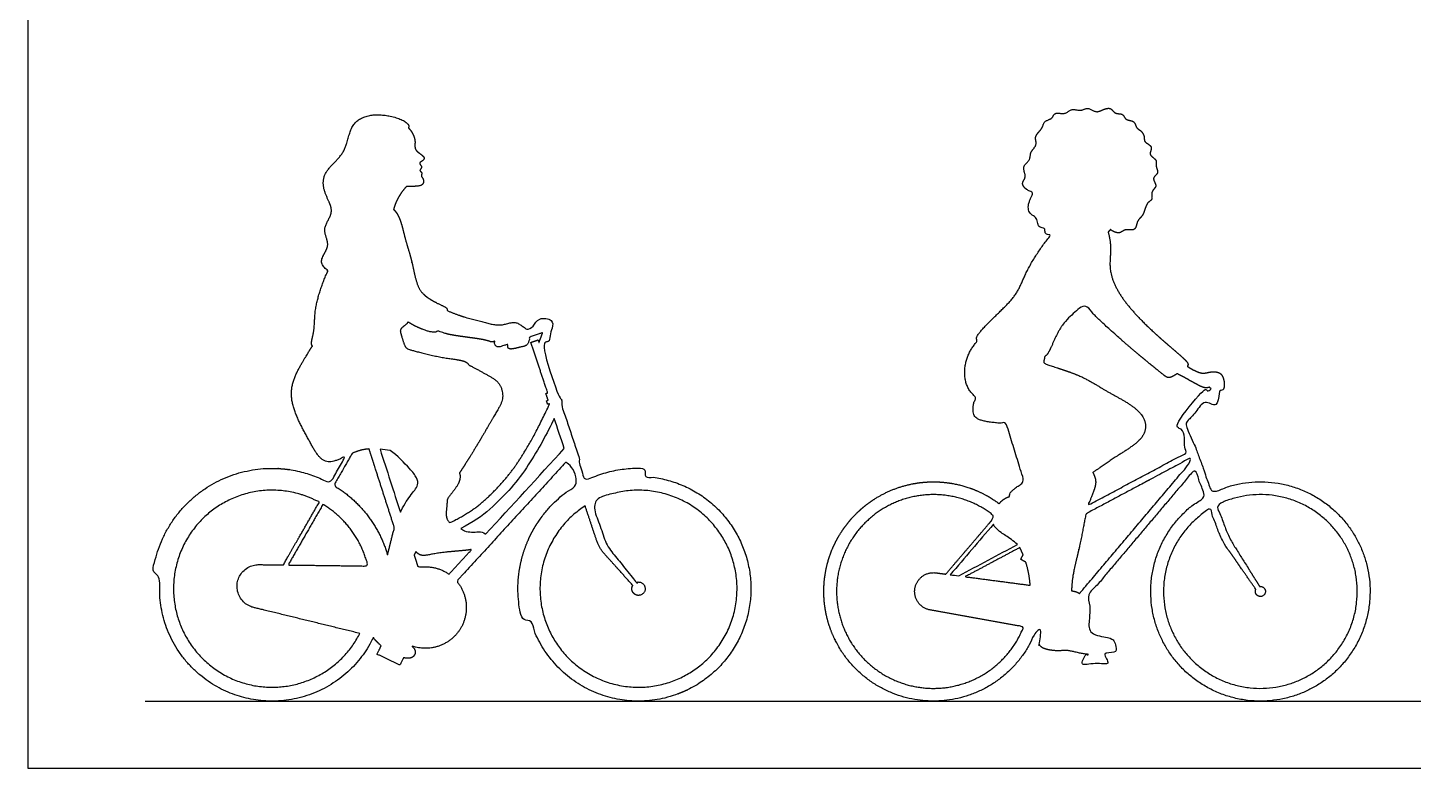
# Model space of a CAD drawing. Header units: millimetres. Extents: x 122.9 to 141.7, y 0.8 to 10.9.
# Drawn here: x 122.893 to 127.084, y 6.336 to 8.576 of the extents above; entities that cross this region are included whole.
import ezdxf

# ---------------------------------------------------------------- set-up
doc = ezdxf.new("R2010")
doc.units = ezdxf.units.MM
for name, color, linetype, true_color in [('AG-DIAGRAM', 7, 'Continuous', 0xfecc66), ('AG-OUTLINE', 7, 'Continuous', 0x8000ff), ('X-VPRT', 6, 'Continuous', 0xff00ff)]:
    doc.layers.add(name, color=color, linetype=linetype, true_color=true_color)

msp = doc.modelspace()

# ---------------------------------------------------------------- linework, layer by layer
at = {"layer": 'AG-DIAGRAM'}
msp.add_lwpolyline([(123.249, 6.5388), (130.9198, 6.5388)], dxfattribs=at)
at = {"layer": 'AG-OUTLINE'}
for points, weights, degree, knots in [([(124.0448, 8.2731), (124.0488, 8.2794), (124.0329, 8.3001), (123.9397, 8.3226), (123.8644, 8.2876), (123.8616, 8.1947), (123.7808, 8.1403), (123.7895, 8.0714), (123.8257, 8.0188), (123.7782, 7.9673), (123.8144, 7.9165), (123.7692, 7.8703), (123.7926, 7.8482), (123.8015, 7.8406), (123.8007, 7.8388), (123.7843, 7.8025), (123.7579, 7.7247), (123.7631, 7.6599), (123.7484, 7.6197), (123.7545, 7.6133), (123.7547, 7.6131), (123.7454, 7.5999), (123.7295, 7.5715), (123.6654, 7.4676), (123.7412, 7.336), (123.7863, 7.2468), (123.8345, 7.2695), (123.8547, 7.2792), (123.8391, 7.252), (123.8236, 7.2249), (123.808, 7.1978), (123.6994, 7.2576), (123.5754, 7.2592), (123.4652, 7.2022), (123.3551, 7.1452), (123.2848, 7.0431), (123.2708, 6.9199), (123.2787, 6.919), (123.2867, 6.9181), (123.2946, 6.9172), (123.275, 6.7449), (123.3712, 6.6006), (123.5377, 6.5523), (123.7042, 6.504), (123.8627, 6.5744), (123.9384, 6.7304), (123.9463, 6.722), (123.9542, 6.7138), (123.9624, 6.7063), (123.9584, 6.6977), (123.9543, 6.6891), (123.9502, 6.6806), (123.9733, 6.6696), (123.9964, 6.6587), (124.0194, 6.6477), (124.023, 6.6552), (124.0265, 6.6626), (124.03, 6.67), (124.0324, 6.6695), (124.0451, 6.6672), (124.0609, 6.67), (124.0695, 6.6903), (124.0596, 6.7011), (124.0555, 6.7051), (124.0595, 6.7041), (124.0635, 6.7031), (124.0675, 6.7021), (124.1212, 6.689), (124.1724, 6.7099), (124.2016, 6.757), (124.2307, 6.804), (124.2267, 6.8592), (124.191, 6.9015), (124.3032, 7.024), (124.4155, 7.1464), (124.5277, 7.2689), (124.5286, 7.2662), (124.5295, 7.2634), (124.5304, 7.2607), (124.5287, 7.2601), (124.527, 7.2595), (124.5253, 7.259), (124.5265, 7.2554), (124.5277, 7.2518), (124.5289, 7.2482), (124.5322, 7.2493), (124.5354, 7.2504), (124.5387, 7.2515), (124.5451, 7.2324), (124.5514, 7.2133), (124.5578, 7.1942), (124.4094, 7.1081), (124.3441, 6.9494), (124.3889, 6.7837), (124.3968, 6.7858), (124.4048, 6.788), (124.4127, 6.7901), (124.447, 6.6635), (124.5423, 6.5733), (124.6707, 6.5462), (124.7991, 6.5191), (124.9227, 6.5631), (125.0052, 6.6651), (125.0877, 6.7671), (125.1048, 6.8972), (125.0515, 7.0171), (124.9981, 7.137), (124.89, 7.2113), (124.759, 7.2183), (124.7594, 7.2265), (124.7598, 7.2348), (124.7603, 7.243), (124.6973, 7.2464), (124.6356, 7.2336), (124.5791, 7.2057), (124.5732, 7.2235), (124.5673, 7.2413), (124.5614, 7.2591), (124.5647, 7.2601), (124.5679, 7.2612), (124.5712, 7.2623), (124.57, 7.2659), (124.5688, 7.2695), (124.5677, 7.273), (124.5659, 7.2725), (124.5642, 7.2719), (124.5625, 7.2713), (124.5428, 7.3306), (124.5231, 7.3898), (124.5034, 7.449), (124.5051, 7.4496), (124.5068, 7.4502), (124.5085, 7.4507), (124.5073, 7.4543), (124.5061, 7.4579), (124.5049, 7.4614), (124.5033, 7.4609), (124.5016, 7.4604), (124.5, 7.4598), (124.4977, 7.4666), (124.4955, 7.4734), (124.4932, 7.4802), (124.4914, 7.4796), (124.4896, 7.479), (124.4878, 7.4784), (124.4754, 7.5155), (124.4631, 7.5526), (124.4507, 7.5897), (124.4527, 7.5911), (124.4541, 7.593), (124.455, 7.5952), (124.4638, 7.6173), (124.4696, 7.6321), (124.4722, 7.6395), (124.4742, 7.6452), (124.4756, 7.6527), (124.4741, 7.66), (124.4737, 7.6614), (124.477, 7.664), (124.4792, 7.6668), (124.4803, 7.6696), (124.4811, 7.6716), (124.4812, 7.6736), (124.4808, 7.6755), (124.4799, 7.6792), (124.4789, 7.683), (124.478, 7.6868), (124.4764, 7.6935), (124.468, 7.6972), (124.4564, 7.6969), (124.4402, 7.6965), (124.4261, 7.6893), (124.4224, 7.6795), (124.4215, 7.6773), (124.4214, 7.6751), (124.422, 7.6731), (124.4223, 7.6721), (124.4225, 7.6711), (124.4227, 7.6702), (124.4171, 7.6682), (124.4107, 7.666), (124.4035, 7.6634), (124.3993, 7.6667), (124.3859, 7.6752), (124.3677, 7.6891), (124.334, 7.6767), (124.3064, 7.6758), (124.2688, 7.687), (124.218, 7.6982), (124.1808, 7.7123), (124.1623, 7.7203), (124.1624, 7.7211), (124.1629, 7.7281), (124.1465, 7.7355), (124.0917, 7.7622), (124.0682, 7.8), (124.056, 7.8726), (124.0325, 7.9409), (124.0206, 8.0031), (124.003, 8.0235), (124.0001, 8.0263), (124.003, 8.0372), (124.0105, 8.0586), (124.0284, 8.0843), (124.0391, 8.0955), (124.0441, 8.0954), (124.0626, 8.096), (124.092, 8.0964), (124.0911, 8.1194), (124.082, 8.1264), (124.088, 8.1386), (124.0759, 8.1432), (124.0881, 8.153), (124.0807, 8.1614), (124.0776, 8.1688), (124.0894, 8.173), (124.0942, 8.1818), (124.0874, 8.1895), (124.0773, 8.197), (124.0669, 8.2045), (124.0636, 8.2181), (124.0661, 8.232), (124.0604, 8.2529), (124.051, 8.2669), (124.0453, 8.2726), (124.0448, 8.2731)], [1, 1, 1, 1, 1, 1, 1, 1, 1, 1, 1, 1, 1, 1, 1, 1, 1, 1, 1, 1, 1, 1, 1, 1, 1, 1, 1, 1, 1, 1, 1, 0.921488697727, 0.921488697727, 1, 0.921488697727, 0.921488697727, 1, 1, 1, 1, 0.842926070518, 0.842926070518, 1, 0.842926070518, 0.842926070518, 1, 1, 1, 1, 1, 1, 1, 1, 1, 1, 1, 1, 1, 1, 1, 1, 1, 1, 1, 1, 1, 1, 0.872789130945, 0.872789130945, 1, 0.872789130945, 0.872789130945, 1, 1, 1, 1, 1, 1, 1, 1, 1, 1, 1, 1, 1, 1, 1, 1, 1, 1, 1, 0.862266771333, 0.862266771333, 1, 1, 1, 1, 0.901891646201, 0.901891646201, 1, 0.901891646201, 0.901891646201, 1, 0.901891646201, 0.901891646201, 1, 0.901891646201, 0.901891646201, 1, 1, 1, 1, 0.978213656905, 0.978213656905, 1, 1, 1, 1, 1, 1, 1, 1, 1, 1, 1, 1, 1, 1, 1, 1, 1, 1, 1, 1, 1, 1, 1, 1, 1, 1, 1, 1, 1, 1, 1, 1, 1, 1, 1.02180852395, 1.07448687358, 1.15803504888, 1.15803504888, 1.15803504888, 1.15803504888, 1.15803504888, 1.15803504888, 1.15803504888, 1.15803504888, 1.18715697522, 1.24462216382, 1.33043061466, 1.26780018099, 1.22026917722, 1.18783760334, 1.18783760334, 1.18783760334, 1.18783760334, 1.08563707492, 1.13313445959, 1.33032975734, 1.0705667142, 1.0705667142, 1.33032975734, 1.2622891624, 1.21207066604, 1.17967426824, 1.17967426824, 1.17967426824, 1.17967426824, 1.17967426824, 1.17967426824, 1.17967426824, 1.17967426824, 1.17967426824, 1.17967426824, 1.17967426824, 1.17967426824, 1.17967426824, 1.17967426824, 1.17967426824, 1.17967426824, 1.17967426824, 1.17967426824, 1.17967426824, 1.17967426824, 1.17967426824, 1.17967426824, 1.17967426824, 1.17967426824, 1.17967426824, 1.17967426824, 1.17967426824, 1.17967426824, 1.17967426824, 1.17967426824, 1.17967426824, 1.17967426824, 1.17967426824, 1.17967426824, 1.17967426824, 1.17967426824, 1.17967426824, 1.17967426824, 1.17967426824, 1.17967426824, 1.17967426824, 1.17967426824, 1.17967426824, 1.17967426824, 1.17967426824, 1.17967426824, 1.17967426824, 1.17967426824, 1.17967426824, 1.17967426824, 1.17967426824], 3, [-4.11391, -4.11391, -4.11391, -4.11391, -3.909076, -3.46421, -3.034188, -2.569923, -2.110335, -1.727019, -1.356668, -0.989212, -0.639673, -0.291453, 0, 0, 0, 0.02793, 0.559913, 0.970502, 1.284154, 1.293567, 1.293567, 1.293567, 1.636381, 2.146042, 2.748574, 3.212166, 3.511182, 3.511182, 3.511182, 3.731093, 3.731093, 3.731093, 4.537696, 4.537696, 4.537696, 5.344298, 5.344298, 5.344298, 5.402365, 5.402365, 5.402365, 6.555313, 6.555313, 6.555313, 7.708261, 7.708261, 7.708261, 7.884374, 7.884374, 7.884374, 7.953318, 7.953318, 7.953318, 8.138618, 8.138618, 8.138618, 8.198254, 8.198254, 8.198254, 8.249233, 8.485536, 8.729211, 8.854318, 8.854318, 8.854318, 8.883955, 8.883955, 8.883955, 9.258749, 9.258749, 9.258749, 9.633543, 9.633543, 9.633543, 10.839348, 10.839348, 10.839348, 10.860387, 10.860387, 10.860387, 10.866924, 10.866924, 10.866924, 10.894246, 10.894246, 10.894246, 10.906803, 10.906803, 10.906803, 11.052886, 11.052886, 11.052886, 12.129428, 12.129428, 12.129428, 12.189234, 12.189234, 12.189234, 13.093014, 13.093014, 13.093014, 13.996794, 13.996794, 13.996794, 14.900573, 14.900573, 14.900573, 15.804353, 15.804353, 15.804353, 15.86416, 15.86416, 15.86416, 16.285871, 16.285871, 16.285871, 16.421961, 16.421961, 16.421961, 16.434518, 16.434518, 16.434518, 16.46184, 16.46184, 16.46184, 16.468378, 16.468378, 16.468378, 16.921492, 16.921492, 16.921492, 16.92803, 16.92803, 16.92803, 16.955352, 16.955352, 16.955352, 16.961655, 16.961655, 16.961655, 16.988977, 16.988977, 16.988977, 16.998012, 16.998012, 16.998012, 17.017921, 17.017921, 17.017921, 17.03526, 17.03526, 17.03526, 17.142812, 17.142812, 17.142812, 17.186434, 17.19679, 17.19679, 17.19679, 17.216726, 17.216726, 17.216726, 17.231277, 17.231277, 17.231277, 17.259388, 17.259388, 17.259388, 17.305207, 17.305207, 17.305207, 17.365563, 17.365563, 17.365563, 17.381372, 17.381372, 17.381372, 17.388612, 17.388612, 17.388612, 17.433144, 17.433144, 17.433144, 17.602306, 17.844984, 18.12703, 18.385846, 18.688637, 19.045618, 19.428017, 19.428017, 19.428017, 19.453165, 19.665096, 20.046272, 20.372811, 20.786699, 21.21654, 21.651593, 21.72735, 21.72735, 21.72735, 22.012694, 22.347507, 22.347507, 22.347507, 22.462655, 22.747926, 22.944871, 23.102631, 23.260199, 23.397583, 23.556333, 23.708285, 23.829847, 23.991092, 24.134225, 24.280761, 24.458086, 24.632091, 24.808095, 24.991722, 25.218137, 25.455805, 25.480229, 25.480229, 25.480229, 25.480229]), ([(126.1682, 7.9654), (126.1757, 7.9592), (126.1976, 7.9502), (126.21, 7.9688), (126.2463, 7.9584), (126.2475, 7.9939), (126.2694, 8.0062), (126.2764, 8.0484), (126.2984, 8.0545), (126.2888, 8.0812), (126.3122, 8.0954), (126.2964, 8.1158), (126.3009, 8.1269), (126.3158, 8.1369), (126.3033, 8.1579), (126.3117, 8.177), (126.2802, 8.1907), (126.3007, 8.2176), (126.2679, 8.2292), (126.2731, 8.2455), (126.262, 8.2652), (126.2456, 8.2709), (126.2425, 8.2963), (126.2118, 8.2946), (126.2084, 8.3178), (126.1805, 8.3134), (126.1699, 8.3373), (126.1422, 8.3265), (126.1238, 8.3176), (126.0988, 8.338), (126.0812, 8.3215), (126.0488, 8.3338), (126.033, 8.3112), (125.9978, 8.3226), (125.9942, 8.2988), (125.966, 8.2953), (125.9649, 8.2709), (125.9353, 8.2476), (125.9496, 8.2211), (125.9233, 8.2001), (125.9282, 8.1741), (125.8974, 8.1563), (125.9177, 8.1242), (125.8947, 8.1043), (125.9187, 8.0812), (125.9392, 8.0786), (125.9182, 8.0473), (125.9192, 8.013), (125.9494, 8.002), (125.9472, 7.97), (125.9736, 7.9714), (125.9672, 7.9509), (125.9828, 7.9487), (125.9887, 7.9492), (125.9861, 7.9461), (125.9593, 7.9132), (125.9137, 7.8437), (125.8884, 7.7704), (125.8353, 7.7181), (125.7716, 7.6568), (125.761, 7.6359), (125.7647, 7.6287), (125.7655, 7.6275), (125.7498, 7.6102), (125.725, 7.5689), (125.7259, 7.4952), (125.7518, 7.4659), (125.7622, 7.4576), (125.754, 7.4447), (125.7494, 7.4113), (125.7666, 7.3855), (125.821, 7.38), (125.8498, 7.3791), (125.8531, 7.3791), (125.8712, 7.3203), (125.8892, 7.2614), (125.9073, 7.2026), (125.8893, 7.1889), (125.8636, 7.1734), (125.8626, 7.1609), (125.8636, 7.158), (125.8535, 7.1541), (125.8434, 7.15), (125.8334, 7.1377), (125.832, 7.1359), (125.7134, 7.2248), (125.5652, 7.2274), (125.4436, 7.1427), (125.3219, 7.058), (125.2729, 6.9182), (125.3151, 6.7761), (125.3573, 6.634), (125.4747, 6.5436), (125.6228, 6.539), (125.771, 6.5344), (125.8937, 6.6174), (125.9446, 6.7566), (125.9488, 6.7559), (125.953, 6.7551), (125.9572, 6.7544), (125.9509, 6.7328), (125.9495, 6.7181), (125.957, 6.702), (125.9669, 6.6965), (125.9985, 6.691), (126.0115, 6.6903), (126.032, 6.6932), (126.0465, 6.6914), (126.078, 6.6831), (126.0906, 6.681), (126.1031, 6.6802), (126.1033, 6.6799), (126.1034, 6.6797), (126.1036, 6.6794), (126.0967, 6.6792), (126.0897, 6.6789), (126.0828, 6.6787), (126.0831, 6.6696), (126.0834, 6.6604), (126.0837, 6.6513), (126.1093, 6.6521), (126.1349, 6.6529), (126.1605, 6.6538), (126.1602, 6.6629), (126.1599, 6.6721), (126.1596, 6.6812), (126.1565, 6.6812), (126.1533, 6.6811), (126.1501, 6.681), (126.1549, 6.6813), (126.1593, 6.6816), (126.1739, 6.6825), (126.1804, 6.6857), (126.1849, 6.6973), (126.1853, 6.7036), (126.1823, 6.717), (126.1792, 6.722), (126.1696, 6.7286), (126.16, 6.7313), (126.1312, 6.7351), (126.1124, 6.744), (126.0891, 6.7599), (126.0991, 6.77), (126.1055, 6.7826), (126.1076, 6.7965), (126.1104, 6.8145), (126.106, 6.8321), (126.0951, 6.8466), (126.0945, 6.8474), (126.0939, 6.8482), (126.0932, 6.849), (126.203, 6.979), (126.3128, 7.1089), (126.4225, 7.2389), (126.4244, 7.2339), (126.4263, 7.2288), (126.4282, 7.2238), (126.4272, 7.2234), (126.4261, 7.223), (126.4251, 7.2226), (126.426, 7.2203), (126.4268, 7.218), (126.4277, 7.2157), (126.4293, 7.2163), (126.4308, 7.2169), (126.4324, 7.2175), (126.44, 7.1974), (126.4476, 7.1773), (126.4553, 7.1572), (126.2897, 7.0609), (126.239, 6.8762), (126.3323, 6.7089), (126.4257, 6.5416), (126.6095, 6.4877), (126.7785, 6.578), (126.9474, 6.6684), (127.0045, 6.8513), (126.9171, 7.0218), (126.8298, 7.1923), (126.6479, 7.2526), (126.4759, 7.1683), (126.4687, 7.1874), (126.4614, 7.2066), (126.4541, 7.2258), (126.4556, 7.2263), (126.4572, 7.2269), (126.4588, 7.2275), (126.4579, 7.2298), (126.457, 7.2321), (126.4561, 7.2344), (126.4551, 7.234), (126.454, 7.2336), (126.453, 7.2332), (126.4425, 7.2609), (126.4319, 7.2886), (126.4214, 7.3163), (126.4225, 7.3167), (126.4235, 7.3171), (126.4246, 7.3175), (126.4237, 7.3198), (126.4228, 7.3221), (126.4219, 7.3244), (126.4207, 7.324), (126.4194, 7.3235), (126.4181, 7.323), (126.4167, 7.3268), (126.4153, 7.3306), (126.4138, 7.3343), (126.4123, 7.3337), (126.4107, 7.3332), (126.4092, 7.3326), (126.408, 7.3357), (126.405, 7.3461), (126.4004, 7.3638), (126.396, 7.3755), (126.4006, 7.3881), (126.4143, 7.4018), (126.4295, 7.4168), (126.4446, 7.4319), (126.4597, 7.447), (126.4602, 7.4466), (126.4627, 7.4444), (126.4658, 7.4418), (126.4685, 7.44), (126.4696, 7.4392), (126.4721, 7.4374), (126.4769, 7.4357), (126.4828, 7.4348), (126.4898, 7.4363), (126.4953, 7.4411), (126.4984, 7.447), (126.4988, 7.4509), (126.4988, 7.4526), (126.4989, 7.4557), (126.4982, 7.4634), (126.4969, 7.4722), (126.496, 7.478), (126.4958, 7.4792), (126.4986, 7.4784), (126.5061, 7.4775), (126.5135, 7.4851), (126.5127, 7.5117), (126.502, 7.5347), (126.4711, 7.5362), (126.4484, 7.528), (126.4252, 7.5375), (126.4086, 7.5461), (126.4009, 7.5517), (126.4019, 7.553), (126.405, 7.5587), (126.3929, 7.5739), (126.3409, 7.6174), (126.2626, 7.6869), (126.1909, 7.7695), (126.1615, 7.8459), (126.1716, 7.9023), (126.1662, 7.9419), (126.1613, 7.9574), (126.1637, 7.9599), (126.166, 7.9626), (126.1682, 7.9654)], [1, 1, 1, 1, 1, 1, 1, 1, 1, 1, 1, 1, 1, 1, 1, 1, 1, 1, 1, 1, 1, 1, 1, 1, 1, 1, 1, 1, 1, 1, 1, 1, 1, 1, 1, 1, 1, 1, 1, 1, 1, 1, 1, 1, 1, 1, 1, 1, 1, 1, 1, 1, 1, 1, 1, 1, 1, 1, 1, 1, 1, 1, 1, 1, 1, 1, 1, 1, 1, 1, 1, 1, 1, 1, 1, 1, 1, 1, 1, 1, 1, 1, 1, 1, 1, 0.873716234823, 0.873716234823, 1, 0.873716234823, 0.873716234823, 1, 0.873716234823, 0.873716234823, 1, 0.873716234823, 0.873716234823, 1, 1, 1, 1, 1, 1, 1, 1, 1, 1, 1, 1, 1, 1, 1, 1, 1, 1, 1, 1, 1, 1, 1, 1, 1, 1, 1, 1, 1, 1, 1, 1, 1, 1, 1, 1, 1, 1, 1, 1, 1, 1, 1, 1, 1, 1, 0.976011060542, 0.985090798432, 1.02723921367, 0.973518017374, 0.973518017374, 1.02723921367, 1.02408159369, 1.02110957203, 1.0183231487, 1.0183231487, 1.0183231487, 1.0183231487, 1.0183231487, 1.0183231487, 1.0183231487, 1.0183231487, 1.0183231487, 1.0183231487, 1.0183231487, 1.0183231487, 1.0183231487, 1.0183231487, 1.0183231487, 1.0183231487, 1.0183231487, 1.0183231487, 1.0183231487, 0.823702742571, 0.823702742571, 1.0183231487, 0.823702742571, 0.823702742571, 1.0183231487, 0.823702742571, 0.823702742571, 1.0183231487, 0.823702742571, 0.823702742571, 1.0183231487, 1.0183231487, 1.0183231487, 1.0183231487, 1.0183231487, 1.0183231487, 1.0183231487, 1.0183231487, 1.0183231487, 1.0183231487, 1.0183231487, 1.0183231487, 1.0183231487, 1.0183231487, 1.0183231487, 1.0183231487, 1.0183231487, 1.0183231487, 1.0183231487, 1.0183231487, 1.0183231487, 1.0183231487, 1.0183231487, 1.0183231487, 1.0183231487, 1.0183231487, 1.0183231487, 1.0183231487, 1.0183231487, 1.0183231487, 1.0183231487, 1.0183231487, 1.0183231487, 1.0183231487, 1.0183231487, 1.0183231487, 1.0183231487, 1.0183231487, 1.0183231487, 1.0183231487, 1.0183231487, 1.0183231487, 1.0183231487, 1.0183231487, 1.0183231487, 1.0183231487, 1.0183231487, 1.0183231487, 1.0183231487, 1.0183231487, 1.0183231487, 1.0183231487, 1.0183231487, 1.0183231487, 1.0183231487, 1.0183231487, 1.0183231487, 1.0183231487, 1.0183231487, 1.0183231487, 1.0183231487, 1.0183231487, 1.0183231487, 1.0183231487, 1.0183231487, 1.0183231487, 1.0183231487, 1.0183231487, 1.0183231487, 1.0183231487, 1.0183231487, 1.0183231487, 1.0183231487, 1.0183231487, 1.0183231487, 1.0183231487, 1.0183231487, 1.0183231487, 1.0183231487, 1.0183231487, 1.0183231487], 3, [-12.179999, -12.179999, -12.179999, -12.179999, -11.906634, -11.69026, -11.422572, -11.165122, -10.915557, -10.600183, -10.390777, -10.155389, -9.924537, -9.698178, -9.533803, -9.341249, -9.112253, -8.90228, -8.651776, -8.415676, -8.164097, -7.974768, -7.745587, -7.542515, -7.31461, -7.066451, -6.857299, -6.618705, -6.3905, -6.13788, -5.912399, -5.654532, -5.429712, -5.155882, -4.912417, -4.641667, -4.431977, -4.190017, -3.957384, -3.667504, -3.424003, -3.156186, -2.912673, -2.648152, -2.374554, -2.135727, -1.873178, -1.681958, -1.404823, -1.121879, -0.859723, -0.608128, -0.397854, -0.211965, 0, 0, 0, 0.057794, 0.610146, 1.047687, 1.48769, 1.963576, 2.20461, 2.253865, 2.253865, 2.253865, 2.67665, 3.126725, 3.346531, 3.346531, 3.346531, 3.688446, 3.945896, 4.383257, 4.441261, 4.441261, 4.441261, 4.911939, 4.911939, 4.911939, 5.287128, 5.397042, 5.397042, 5.397042, 5.684338, 5.729977, 5.729977, 5.729977, 6.788167, 6.788167, 6.788167, 7.846357, 7.846357, 7.846357, 8.904547, 8.904547, 8.904547, 9.962737, 9.962737, 9.962737, 9.994978, 9.994978, 9.994978, 10.088049, 10.088049, 10.186885, 10.186885, 10.28572, 10.28572, 10.384556, 10.384556, 10.452386, 10.452386, 10.452386, 10.452526, 10.452526, 10.452526, 10.505506, 10.505506, 10.505506, 10.575579, 10.575579, 10.575579, 10.771557, 10.771557, 10.771557, 10.84163, 10.84163, 10.84163, 10.865813, 10.865813, 10.865813, 10.901341, 10.901341, 11.000176, 11.000176, 11.099012, 11.099012, 11.197847, 11.197847, 11.296683, 11.296683, 11.395519, 11.395519, 11.395519, 11.488577, 11.488577, 11.488577, 11.607187, 11.607187, 11.607187, 11.614159, 11.614159, 11.614159, 12.915293, 12.915293, 12.915293, 12.956247, 12.956247, 12.956247, 12.95968, 12.95968, 12.95968, 12.978541, 12.978541, 12.978541, 12.983616, 12.983616, 12.983616, 13.29502, 13.29502, 13.29502, 14.608436, 14.608436, 14.608436, 15.921853, 15.921853, 15.921853, 17.235269, 17.235269, 17.235269, 18.548686, 18.548686, 18.548686, 18.845631, 18.845631, 18.845631, 18.850706, 18.850706, 18.850706, 18.869567, 18.869567, 18.869567, 18.873, 18.873, 18.873, 19.099589, 19.099589, 19.099589, 19.103022, 19.103022, 19.103022, 19.121883, 19.121883, 19.121883, 19.126012, 19.126012, 19.126012, 19.144874, 19.144874, 19.144874, 19.151579, 19.151579, 19.151579, 19.183145, 19.183145, 19.183145, 19.3488, 19.3488, 19.3488, 19.505685, 19.505685, 19.505685, 19.511738, 19.536429, 19.536429, 19.536429, 19.54717, 19.559346, 19.574999, 19.593037, 19.612311, 19.629779, 19.642532, 19.642532, 19.642532, 19.666418, 19.701178, 19.711026, 19.711026, 19.711026, 19.806666, 19.968154, 20.223502, 20.466296, 20.731741, 20.977893, 21.223481, 21.49291, 21.49291, 21.49291, 21.556595, 21.76453, 22.17671, 22.704974, 23.235746, 23.679705, 24.082933, 24.3573, 24.3573, 24.3573, 24.448307, 24.448307, 24.448307, 24.448307]), ([(126.1151, 7.2305), (126.1399, 7.247), (126.1913, 7.2838), (126.2723, 7.3309), (126.2784, 7.3887), (126.2396, 7.4335), (126.1536, 7.4762), (126.0824, 7.525), (125.988, 7.5523), (125.9643, 7.5618), (125.9685, 7.5715), (125.9692, 7.5783), (125.97, 7.5818), (125.9724, 7.583), (125.9853, 7.594), (126.0098, 7.674), (126.0621, 7.7185), (126.0915, 7.7389), (126.1042, 7.7233), (126.1608, 7.6627), (126.3256, 7.5268), (126.345, 7.514), (126.362, 7.5239), (126.3701, 7.5292), (126.3775, 7.5255), (126.3923, 7.5182), (126.4277, 7.4976), (126.4538, 7.4846), (126.4634, 7.4871), (126.4676, 7.4882), (126.4687, 7.4873), (126.4698, 7.4866), (126.4711, 7.4859), (126.4724, 7.4785), (126.4734, 7.4722), (126.4698, 7.4692), (126.4638, 7.475), (126.4618, 7.4771), (126.457, 7.4819), (126.4502, 7.482), (126.4453, 7.4772), (126.4427, 7.4747), (126.4414, 7.4711), (126.442, 7.4673), (126.4219, 7.445), (126.4019, 7.4227), (126.3818, 7.4005), (126.375, 7.3928), (126.3737, 7.3833), (126.378, 7.3719), (126.3837, 7.357), (126.3894, 7.3421), (126.395, 7.3272), (126.3935, 7.3266), (126.3919, 7.326), (126.3904, 7.3254), (126.3918, 7.3216), (126.3932, 7.3179), (126.3947, 7.3141), (126.3934, 7.3136), (126.3921, 7.3131), (126.3909, 7.3126), (126.3918, 7.3103), (126.3926, 7.308), (126.3935, 7.3057), (126.3946, 7.3061), (126.3956, 7.3065), (126.3967, 7.3069), (126.3985, 7.302), (126.4004, 7.2971), (126.4023, 7.2922), (126.3021, 7.2388), (126.2019, 7.1853), (126.1017, 7.1318), (126.1032, 7.1366), (126.1109, 7.1593), (126.129, 7.1964), (126.1214, 7.218), (126.1151, 7.2305)], [1, 1, 1, 1, 1, 1, 1, 1, 1, 1, 1, 1, 1, 1, 1, 1, 1, 1, 1, 1, 1, 1, 1, 1, 1, 1, 1, 1, 1, 1, 1.00331470768, 1.01071193578, 1.02219168427, 1.02219168427, 1.02219168427, 1.02219168427, 1.02219168427, 1.02219168427, 0.822596342505, 0.822596342505, 1.02219168427, 0.904024695331, 0.855816439653, 0.87756691724, 0.87756691724, 0.87756691724, 0.87756691724, 0.87756691724, 0.87756691724, 0.87756691724, 0.87756691724, 0.87756691724, 0.87756691724, 0.87756691724, 0.87756691724, 0.87756691724, 0.87756691724, 0.87756691724, 0.87756691724, 0.87756691724, 0.87756691724, 0.87756691724, 0.87756691724, 0.87756691724, 0.87756691724, 0.87756691724, 0.87756691724, 0.87756691724, 0.87756691724, 0.87756691724, 0.87756691724, 0.87756691724, 0.87756691724, 0.87756691724, 0.87756691724, 0.87756691724, 0.87756691724, 0.87756691724, 0.87756691724], 3, [7.191253, 7.191253, 7.191253, 7.191253, 7.647873, 8.134724, 8.480395, 8.852691, 9.343317, 9.831376, 10.32959, 10.551456, 10.69117, 10.856455, 10.856455, 10.856455, 10.958127, 11.422598, 11.945714, 11.945714, 11.945714, 12.262051, 13.051074, 13.282993, 13.486576, 13.486576, 13.486576, 13.738406, 14.064418, 14.332979, 14.514663, 14.514663, 14.514663, 14.524874, 14.524874, 14.524874, 14.553375, 14.553375, 14.592471, 14.592471, 14.592471, 14.638989, 14.638989, 14.638989, 14.666529, 14.666529, 14.666529, 14.676498, 14.676498, 14.676498, 14.762308, 14.762308, 14.762308, 14.875165, 14.875165, 14.875165, 14.88187, 14.88187, 14.88187, 14.900731, 14.900731, 14.900731, 14.90486, 14.90486, 14.90486, 14.923721, 14.923721, 14.923721, 14.927154, 14.927154, 14.927154, 14.967218, 14.967218, 14.967218, 15.817133, 15.817133, 15.817133, 15.916002, 16.283479, 16.582702, 16.582702, 16.582702, 16.582702]), ([(124.4717, 7.437), (124.4371, 7.3623), (124.4116, 7.3166), (124.3818, 7.2701), (124.3528, 7.225), (124.316, 7.1824), (124.2708, 7.1423), (124.2459, 7.1201), (124.212, 7.0986), (124.1693, 7.0783), (124.1652, 7.0832), (124.1571, 7.0958), (124.161, 7.1234), (124.1617, 7.141), (124.1628, 7.15), (124.1669, 7.1557), (124.1802, 7.1733), (124.2035, 7.2028), (124.2009, 7.2242), (124.1996, 7.229), (124.2189, 7.2588), (124.2553, 7.316), (124.3091, 7.4112), (124.3356, 7.4536), (124.3228, 7.506), (124.2756, 7.5288), (124.2448, 7.5475), (124.2281, 7.5551), (124.2271, 7.5569), (124.217, 7.5707), (124.1591, 7.5728), (124.0498, 7.6011), (124.034, 7.6075), (124.0224, 7.6497), (124.0179, 7.6649), (124.0404, 7.679), (124.0423, 7.6838), (124.0437, 7.686), (124.0508, 7.6809), (124.0762, 7.6669), (124.1213, 7.6497), (124.1325, 7.6575), (124.1337, 7.6587), (124.1477, 7.6541), (124.1717, 7.644), (124.28, 7.6339), (124.2967, 7.6234), (124.3041, 7.6268), (124.3069, 7.6281), (124.3054, 7.6251), (124.3052, 7.6219), (124.3061, 7.6188), (124.3082, 7.6119), (124.3146, 7.6085), (124.3215, 7.6106), (124.3297, 7.6131), (124.3375, 7.6155), (124.3451, 7.6178), (124.3454, 7.6137), (124.345, 7.6033), (124.3635, 7.6038), (124.3851, 7.6108), (124.4065, 7.6136), (124.4108, 7.6325), (124.4116, 7.6401), (124.426, 7.6453), (124.4373, 7.6491), (124.4455, 7.6516), (124.4474, 7.6522), (124.4489, 7.6525), (124.4501, 7.6526), (124.45, 7.6515), (124.4497, 7.6499), (124.449, 7.6478), (124.4472, 7.6429), (124.4441, 7.6348), (124.4396, 7.6232), (124.4387, 7.6259), (124.4378, 7.6285), (124.4369, 7.6312), (124.4297, 7.6288), (124.4225, 7.6264), (124.4153, 7.624), (124.4323, 7.5731), (124.4492, 7.5222), (124.4662, 7.4712), (124.4644, 7.4706), (124.4625, 7.47), (124.4607, 7.4694), (124.463, 7.4626), (124.4653, 7.4558), (124.4675, 7.449), (124.4659, 7.4485), (124.4642, 7.4479), (124.4626, 7.4474), (124.4638, 7.4438), (124.465, 7.4402), (124.4662, 7.4366), (124.4679, 7.4372), (124.4696, 7.4378), (124.4713, 7.4383), (124.4714, 7.4379), (124.4716, 7.4375), (124.4717, 7.437)], [1, 1, 1, 1, 1, 1, 1, 1, 1, 1, 1, 1, 1, 1, 1, 1, 1, 1, 1, 1, 1, 1, 1, 1, 1, 1, 1, 1, 1, 1, 1, 1, 1, 1, 1, 1, 1, 1, 1, 1, 1, 1, 1, 1, 1, 1, 1, 1, 1, 1.00191437061, 1.0590859035, 1.17151459868, 0.942762144215, 0.942762144215, 1.17151459868, 1.17151459868, 1.17151459868, 1.17151459868, 1.17151459868, 1.17151459868, 1.17151459868, 1.17151459868, 1.17151459868, 1.17151459868, 1.17151459868, 1.17151459868, 1.17151459868, 1.17151459868, 1.17151459868, 1.17151459868, 1.17151459868, 1.17151459868, 1.17151459868, 1.17151459868, 1.17151459868, 1.17151459868, 1.17151459868, 1.17151459868, 1.17151459868, 1.17151459868, 1.17151459868, 1.17151459868, 1.17151459868, 1.17151459868, 1.17151459868, 1.17151459868, 1.17151459868, 1.17151459868, 1.17151459868, 1.17151459868, 1.17151459868, 1.17151459868, 1.17151459868, 1.17151459868, 1.17151459868, 1.17151459868, 1.17151459868, 1.17151459868, 1.17151459868, 1.17151459868, 1.17151459868, 1.17151459868, 1.17151459868, 1.17151459868], 3, [-1.407654, -1.407654, -1.407654, -1.407654, -0.938436, -0.938436, -0.938436, -0.469218, -0.469218, -0.469218, -0.192293, -0.192293, -0.192293, 0.010464, 0.269191, 0.525629, 0.525629, 0.525629, 0.678504, 1.039574, 1.149955, 1.149955, 1.149955, 1.657783, 2.169064, 2.509792, 2.841157, 3.189536, 3.554663, 3.554663, 3.554663, 3.607559, 4.01045, 4.533677, 4.731849, 5.045545, 5.235886, 5.471204, 5.609087, 5.609087, 5.609087, 5.782406, 6.175023, 6.230811, 6.230811, 6.230811, 6.557463, 7.062977, 7.279537, 7.388722, 7.388722, 7.388722, 7.411786, 7.411786, 7.411786, 7.458713, 7.458713, 7.458713, 7.484244, 7.484244, 7.484244, 7.610598, 7.802493, 8.046046, 8.272551, 8.461877, 8.461877, 8.461877, 8.553883, 8.553883, 8.553883, 8.580231, 8.580231, 8.580231, 8.623389, 8.623389, 8.623389, 8.696178, 8.696178, 8.696178, 8.697601, 8.697601, 8.697601, 8.751584, 8.751584, 8.751584, 8.778906, 8.778906, 8.778906, 8.787942, 8.787942, 8.787942, 8.815264, 8.815264, 8.815264, 8.821567, 8.821567, 8.821567, 8.848889, 8.848889, 8.848889, 8.855426, 8.855426, 8.855426, 8.858838, 8.858838, 8.858838, 8.858838]), ([(123.9818, 6.9812), (123.9557, 7.0703), (123.8989, 7.1437), (123.8193, 7.1913), (123.8375, 7.223), (123.8561, 7.2555), (123.8751, 7.2886), (123.8819, 7.2915), (123.8988, 7.2981), (123.9158, 7.3009), (123.926, 7.3015), (123.9516, 7.222), (123.9771, 7.1425), (124.0027, 7.063), (123.996, 7.0408), (123.9897, 7.0121), (123.9832, 6.9865), (123.9818, 6.9812)], [1, 0.95405077816, 0.95405077816, 1, 1, 1, 1, 1, 1, 1, 1, 1, 1, 1, 1, 1, 1, 1], 3, [5.063405, 5.063405, 5.063405, 5.063405, 5.677877, 5.677877, 5.677877, 5.899174, 5.899174, 5.899174, 5.995568, 6.139223, 6.139223, 6.139223, 6.745452, 6.745452, 6.745452, 7.093946, 7.186294, 7.186294, 7.186294, 7.186294]), ([(126.0505, 6.8727), (126.0516, 6.889), (126.0533, 6.9219), (126.0783, 7.016), (126.0873, 7.0721), (126.0933, 7.0999), (126.0946, 7.1056), (126.1995, 7.1616), (126.3044, 7.2176), (126.4093, 7.2736), (126.4105, 7.2705), (126.4117, 7.2674), (126.4129, 7.2643), (126.3003, 7.131), (126.1876, 6.9977), (126.075, 6.8644), (126.0674, 6.8688), (126.0591, 6.8715), (126.0505, 6.8727)], [1, 1, 1, 1, 1, 1, 1, 1, 1, 1, 1, 1, 1, 1, 1, 1, 1.00045776222, 1.0140615197, 1.04081127244], 3, [0, 0, 0, 0, 0.353956, 0.848575, 1.283931, 1.399532, 1.399532, 1.399532, 2.289535, 2.289535, 2.289535, 2.31489, 2.31489, 2.31489, 3.649668, 3.649668, 3.649668, 3.707958, 3.707958, 3.707958, 3.707958]), ([(123.898, 6.7436), (123.8118, 6.5744), (123.6221, 6.581), (123.4179, 6.5881), (123.3509, 6.7812), (123.2839, 6.9742), (123.4398, 7.1063), (123.5957, 7.2383), (123.7751, 7.1405), (123.7207, 7.0457), (123.6663, 6.9508), (123.6297, 6.9513), (123.5932, 6.9517), (123.5345, 6.9525), (123.5271, 6.8943), (123.5197, 6.8361), (123.5767, 6.8221), (123.7374, 6.7828), (123.898, 6.7436)], [0.980498472704, 0.835138083085, 1, 0.824774356477, 1, 0.824774356477, 1, 0.824774356477, 1, 1, 1, 1, 1, 0.746063878757, 1, 0.746063878757, 1, 1, 1], 2, [-9.207716, -9.207716, -9.207716, -8.346546, -8.346546, -7.431241, -7.431241, -6.515935, -6.515935, -5.60063, -5.60063, -5.088043, -5.088043, -4.911102, -4.911102, -4.825745, -4.825745, -4.740388, -4.740388, -3.944442, -3.944442, -3.944442]), ([(124.5794, 7.1293), (124.5966, 7.0776), (124.6138, 7.0259), (124.6217, 7.0022), (124.6362, 6.9861), (124.6798, 6.9375), (124.7234, 6.8889), (124.715, 6.8743), (124.7279, 6.8634), (124.7407, 6.8526), (124.7537, 6.8633), (124.7667, 6.874), (124.7585, 6.8887), (124.7503, 6.9034), (124.7344, 6.898), (124.6959, 6.9457), (124.6575, 6.9935), (124.6444, 7.0098), (124.6348, 7.0385), (124.6176, 7.0901), (124.6004, 7.1417), (124.858, 7.2793), (125.0008, 7.0247), (125.1437, 6.77), (124.892, 6.622), (124.6403, 6.4739), (124.4871, 6.7225), (124.334, 6.9711), (124.5794, 7.1293)], [1, 1, 1, 1, 1, 1, 1, 0.767981114435, 1, 0.767981114435, 1, 0.767981114435, 1, 0.767981114435, 1, 1, 1, 1, 1, 1, 1, 0.714308316183, 1, 0.714308316183, 1, 0.714308316183, 1, 0.714308316183, 1], 2, [0.311553, 0.311553, 0.311553, 0.575272, 0.575272, 0.688171, 0.688171, 1.004066, 1.004066, 2.006538, 2.006538, 3.00901, 3.00901, 4.011481, 4.011481, 5.013953, 5.013953, 5.310658, 5.310658, 5.434463, 5.434463, 5.697758, 5.697758, 6.972919, 6.972919, 8.248081, 8.248081, 9.523242, 9.523242, 10.798403, 10.798403, 10.798403]), ([(123.7864, 7.134), (123.8936, 7.0694), (123.9225, 6.9475), (123.8018, 6.9491), (123.6811, 6.9506), (123.7312, 7.0378), (123.7864, 7.134)], [1, 0.902281996701, 0.957825737109, 0.957825737109, 0.957825737109, 0.957825737109, 0.957825737109], 2, [-5.567388, -5.567388, -5.567388, -4.964787, -4.964787, -4.380595, -4.380595, -3.920578, -3.920578, -3.920578]), ([(125.6703, 6.9229), (125.6604, 6.9243), (125.6504, 6.9256), (125.6405, 6.9269), (125.6081, 6.9312), (125.5819, 6.9116), (125.5768, 6.8792), (125.5718, 6.8469), (125.5908, 6.8203), (125.623, 6.8145), (125.7173, 6.7975), (125.8116, 6.7806), (125.9059, 6.7636), (125.8582, 6.6416), (125.748, 6.5707), (125.6172, 6.5778), (125.4864, 6.585), (125.3845, 6.6673), (125.3502, 6.7938), (125.3159, 6.9202), (125.3622, 7.0428), (125.4715, 7.115), (125.5808, 7.1872), (125.7117, 7.1817), (125.8146, 7.1006), (125.8134, 7.0966), (125.8126, 7.0927), (125.8123, 7.0891), (125.765, 7.0337), (125.7176, 6.9783), (125.6703, 6.9229)], [1, 1, 1, 1, 0.810078269183, 0.810078269183, 1, 0.810078269183, 0.810078269183, 1, 1, 1, 1, 0.873639989807, 0.873639989807, 1, 0.873639989807, 0.873639989807, 1, 0.873639989807, 0.873639989807, 1, 0.873639989807, 0.873639989807, 1, 1, 1, 1, 1, 1, 1], 3, [-4.856349, -4.856349, -4.856349, -4.856349, -4.781408, -4.781408, -4.781408, -4.589115, -4.589115, -4.589115, -4.396823, -4.396823, -4.396823, -3.676291, -3.676291, -3.676291, -2.758578, -2.758578, -2.758578, -1.840864, -1.840864, -1.840864, -0.92315, -0.92315, -0.92315, -0.005436, -0.005436, -0.005436, 0.076678, 0.076678, 0.076678, 0.633978, 0.633978, 0.633978, 0.633978]), ([(126.6082, 6.8769), (126.6032, 6.8662), (126.6124, 6.8587), (126.6215, 6.8513), (126.631, 6.8583), (126.6405, 6.8653), (126.636, 6.8763), (126.6315, 6.8872), (126.6198, 6.8855), (126.5796, 6.9496), (126.5393, 7.0137), (126.5276, 7.0322), (126.5196, 7.0535), (126.5046, 7.0927), (126.4897, 7.132), (126.746, 7.2617), (126.8808, 7.008), (127.0156, 6.7543), (126.7646, 6.6145), (126.5137, 6.4747), (126.3689, 6.7227), (126.2241, 6.9708), (126.4692, 7.1206), (126.483, 7.0842), (126.4969, 7.0478), (126.5059, 7.0239), (126.5176, 7.0072), (126.5629, 6.942), (126.6082, 6.8769)], [1, 0.789087601659, 1, 0.789087601659, 1, 0.789087601659, 1, 0.789087601659, 1, 1, 1, 1, 1, 1, 1, 0.714153502199, 1, 0.714153502199, 1, 0.714153502199, 1, 0.714153502199, 1, 1, 1, 1, 1, 1, 1], 2, [0.335866, 0.335866, 0.335866, 0.500202, 0.500202, 0.664537, 0.664537, 0.828873, 0.828873, 0.993209, 0.993209, 1.803103, 1.803103, 1.916972, 1.916972, 2.322693, 2.322693, 3.459657, 3.459657, 4.59662, 4.59662, 5.733583, 5.733583, 6.870546, 6.870546, 7.24673, 7.24673, 7.363795, 7.363795, 8.18994, 8.18994, 8.18994]), ([(125.9044, 6.9813), (125.9006, 6.9744), (125.8969, 6.9676), (125.9047, 6.9634), (125.9124, 6.9591), (125.9232, 6.925), (125.9255, 6.8892), (125.8273, 6.9022), (125.729, 6.9152), (125.8117, 6.9593), (125.8943, 7.0034), (125.8998, 6.9925), (125.9044, 6.9813)], [1, 1, 1, 1, 1, 0.992607781145, 1, 1, 1, 1, 1, 0.999140531532, 1], 2, [0.036412, 0.036412, 0.036412, 0.07617, 0.07617, 0.121274, 0.121274, 0.299676, 0.299676, 0.794084, 0.794084, 1.379988, 1.379988, 1.440787, 1.440787, 1.440787]), ([(124.1678, 6.9227), (124.1473, 6.9372), (124.1234, 6.9449), (124.0983, 6.9452), (124.09, 6.9453), (124.0818, 6.9455), (124.0735, 6.9456), (124.0697, 6.9573), (124.0659, 6.9691), (124.0621, 6.9809), (124.0638, 6.9842), (124.0656, 6.9874), (124.0673, 6.9907), (124.0722, 6.9863), (124.0849, 6.9745), (124.1345, 6.9901), (124.2108, 6.9931), (124.2364, 6.9975), (124.2135, 6.9726), (124.1907, 6.9476), (124.1678, 6.9227)], [1, 0.970078580782, 0.970078580782, 1, 1, 1, 1, 1, 1, 1, 1, 1, 1, 1, 1, 1, 1, 1, 1, 1, 1], 3, [5.655757, 5.655757, 5.655757, 5.655757, 5.83523, 5.83523, 5.83523, 5.895476, 5.895476, 5.895476, 6.170616, 6.170616, 6.170616, 6.204942, 6.204942, 6.204942, 6.423497, 6.771485, 7.269638, 7.269638, 7.269638, 7.432348, 7.432348, 7.432348, 7.432348])]:
    msp.add_rational_spline(points, weights, degree=degree, knots=knots, dxfattribs=at)
for points, knots in [([(124.2034, 7.0608), (124.2386, 7.0791), (124.2679, 7.0986), (124.3382, 7.1612), (124.377, 7.2059), (124.4382, 7.3011), (124.4643, 7.348), (124.486, 7.3942), (124.4961, 7.3638), (124.5062, 7.3334), (124.5164, 7.303), (124.4371, 7.2164), (124.3578, 7.1299), (124.2784, 7.0434), (124.278, 7.0441), (124.273, 7.0504), (124.2553, 7.0516), (124.2239, 7.0478), (124.207, 7.0583), (124.2034, 7.0608)], [0.238481, 0.238481, 0.238481, 0.238481, 0.472738, 0.472738, 0.945477, 0.945477, 1.418215, 1.418215, 1.418215, 1.650825, 1.650825, 1.650825, 2.215566, 2.215566, 2.215566, 2.241228, 2.467837, 2.786219, 2.877332, 2.877332, 2.877332, 2.877332]), ([(123.9895, 7.2972), (124.0111, 7.2815), (124.0476, 7.2445), (124.0706, 7.2162), (124.0771, 7.1905), (124.0497, 7.162), (124.0294, 7.1284), (124.0206, 7.1099), (124.0001, 7.1735), (123.9796, 7.2372), (123.9591, 7.3009), (123.9691, 7.3), (123.9792, 7.2987), (123.9895, 7.2972)], [-3.002064, -3.002064, -3.002064, -3.002064, -2.562163, -2.267403, -2.040932, -1.725983, -1.408381, -1.408381, -1.408381, -0.922834, -0.922834, -0.922834, -0.787552, -0.787552, -0.787552, -0.787552]), ([(125.7094, 6.9178), (125.7009, 6.9189), (125.6924, 6.92), (125.6839, 6.9211), (125.7274, 6.972), (125.7709, 7.0229), (125.8143, 7.0738), (125.8159, 7.0699), (125.8224, 7.0603), (125.8383, 7.0474), (125.8619, 7.0332), (125.8807, 7.018), (125.8873, 7.0127), (125.828, 6.9811), (125.7687, 6.9494), (125.7094, 6.9178)], [-4.954781, -4.954781, -4.954781, -4.954781, -4.89059, -4.89059, -4.89059, -4.378722, -4.378722, -4.378722, -4.25185, -4.010655, -3.701499, -3.550323, -3.550323, -3.550323, -2.91957, -2.91957, -2.91957, -2.91957])]:
    msp.add_open_spline(points, degree=3, knots=knots, dxfattribs=at)
at = {"layer": 'X-VPRT'}
msp.add_lwpolyline([(122.8934, 8.6216), (122.8934, 6.3356), (131.2754, 6.3356), (131.2754, 8.6216)], close=True, dxfattribs=at)

doc.saveas('drawing.dxf')
